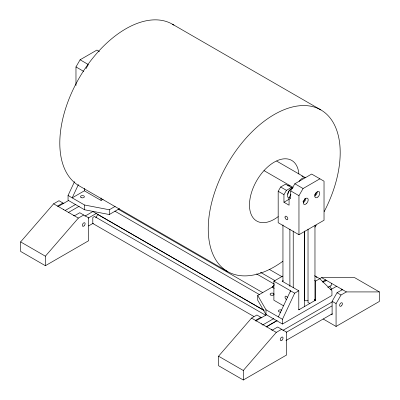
<?xml version="1.0" encoding="UTF-8"?>
<svg xmlns="http://www.w3.org/2000/svg" width="400" height="400" viewBox="0 0 400 400"><rect width="100%" height="100%" fill="white"/><g stroke="black" fill="none" stroke-linecap="round" stroke-linejoin="round"><path stroke-width="0.6" d="M78.41 184.54L72.175 197.865L84.38 190.815L101.04 200.435L101.04 197.975M273.19 286.54L257.725 295.465L257.725 300.23L265.975 314.51L282.465 324.035L331.945 295.465L331.945 290.705L319.74 278.705L314.545 275.705M265.975 314.51L265.975 309.75L257.725 295.465M282.465 324.035L282.465 319.275L294.67 293.18L298.795 290.8L298.795 309.845L315.62 300.135L315.62 281.09L314.545 280.465M342.42 289.63L337.06 292.725L332.11 301.295L332.11 314.82L331.06 314.21M336.07 326.435L336.07 303.585L341.02 295.015L346.38 291.92L379.365 291.92L379.365 301.44L336.07 326.435L323.16 318.985M266.385 326.94L277.24 320.55M304.515 306.54L304.59 231.675M119.56 208.595L109.285 214.525L84.545 209.765L68.055 200.245L68.055 195.48L74.545 181.605M278.345 316.89L290.55 290.8L290.55 292.03M75.97 85.52L75.97 66.93L80.095 59.785L96.915 50.075L99.495 51.56M85.985 68.63L88.34 64.55L80.095 59.785M95.78 217.87L97.74 214.47L264.05 310.485M290.92 194.36L289.065 197.575L290.7 198.52L290.715 190.91L294.835 183.77L311.66 174.055L324.03 181.195L324.03 220.24L298.96 234.715L278.18 222.715L278.18 191.29L280.655 187.005L285.6 184.15L291.375 187.48A7.935 4.58 -60 0 0 291.905 188.245M289.065 197.575L289.065 205.195L283.95 202.24L283.95 194.625L286.425 190.34L291.375 187.48M298.96 234.715L298.96 195.67L303.085 188.53L319.905 178.815M74.405 215.81L79.765 212.72L88.67 217.86L88.67 240.715L45.375 265.71L20.635 251.425L20.635 241.905L53.62 203.815L58.98 200.72L63.93 203.575M45.375 265.71L45.375 256.19L78.36 218.1L83.72 215.005M272.325 330.1L277.685 327.01L286.59 332.15L286.59 355.005L243.295 380L218.555 365.715L218.555 356.195L251.54 318.105L256.9 315.01L261.85 317.865M243.295 380L243.295 370.48L276.28 332.39L281.64 329.295M274.34 284.99L272.16 287.135L274.28 288.36M57.58 206.1L62.94 203.005M68.77 200.385L57.985 206.615A1.165 0.675 60 0 1 58.57 206.67M65.135 210.5L75.92 204.27M68.42 212.47L79.205 206.24M101.04 200.435L103.135 199.225M84.925 216.155L93.015 211.485M88.225 218.115L96.315 213.445M68.055 195.48L84.545 205.005L109.285 209.765L115.165 206.37M88.555 225.94L92.87 223.45M283.95 202.24L289.285 199.16M283.565 305.81L273.89 300.23L273.89 281.185L282.795 276.045M283.19 280.575L282.135 281.185L298.795 290.8M315.62 281.09L321.64 277.635L354.625 277.635L379.365 291.92M255.5 320.39L260.86 317.295M322.38 281.775L325.595 279.92L325.595 281.15M255.905 320.88L266.69 314.655M322.77 282.28L326.005 280.41M262.515 325.08L273.84 318.54M327.76 287.41L331.535 285.23L331.32 283.205M266.34 326.735L276.585 320.82M330.505 289.69L331.585 289.07L329.9 286.155M330.625 289.735L336.555 286.31M282.845 330.42L332.455 301.78M286.145 332.385L331.98 305.925M285.935 340.52L332.31 313.745M309.93 303.42L308.03 302.61L308.03 229.11M308.05 300.735L304.685 300.735L304.685 230.975M92.865 211.545L264.035 310.37M172.43 24.22L320.87 109.92M276.685 161.11L305.36 177.665M301.825 175.995L302.875 176.6M294.835 183.77L303.085 188.53M263.985 170.61L293.205 187.48M75.97 66.93L83.7 71.39M290.715 190.91L298.96 195.67M280.655 187.005L286.425 190.34M278.18 191.29L283.95 194.625M321.64 277.635L346.38 291.92M337.06 292.725L341.02 295.015M332.11 301.295L336.07 303.585M269.17 269.3L282.125 276.785M314.545 299.51L315.62 300.135M260.395 272.25L274.975 280.67M273.89 281.185L294.67 293.18M256.565 273.905L274.385 284.195M227.57 271.52L79.13 185.82A93.3 53.865 -60 0 1 79.925 76.72A93.3 53.865 -60 0 1 173.985 25.175M118.095 209.135L262.8 292.685M114.805 211.105L259.515 294.65M265.975 309.75L282.465 319.275M265.61 315.255L94.445 216.43L92.81 217.55L92.795 223.095A1.165 0.675 -60 0 0 93.405 223.665M93.035 223.63L253.945 316.53M53.62 203.815L78.36 218.1M251.54 318.105L276.28 332.39M20.635 241.905L45.375 256.19M218.555 356.195L243.295 370.48M261.19 323.655L261.44 324.08M63.27 209.385L63.515 209.815M315.62 276.325L316.925 277.61M314.97 225.485L314.97 300.23M293.235 230.975L293.235 287.655M289.89 229.11L289.89 286.415M282.95 224.865L282.95 281.54M109.285 209.765L109.285 214.525M84.545 205.005L84.545 209.765M84.38 188.36L84.38 190.815M271.335 329.51A1.165 0.675 60 0 1 271.99 330.26M341.43 289.04A1.165 0.675 60 0 1 342.19 290.065M325.76 280.945A1.165 0.675 60 0 1 325.79 280.715M325.825 280.615A1.165 0.675 60 0 1 326.175 280.36M326.27 280.36A1.165 0.675 60 0 1 326.585 280.47M255.775 321.005A1.165 0.675 60 0 1 256.49 320.94M73.415 215.24A1.165 0.675 60 0 1 73.995 215.855M280.835 312.095A1.985 1.145 0 0 1 278.41 310.69A1.985 1.145 0 0 1 281.725 310.18M286.425 299.56A1.985 1.145 60 0 1 285.21 296.43A1.985 1.145 60 0 1 287.64 297.835M288.785 198.245A5.83 3.365 -60 0 1 288.13 192.875A5.83 3.365 -60 0 1 292.77 187.98M287.825 194.29A4.08 2.355 -60 0 1 290.715 189.29M289.65 185.505A7.935 4.58 -60 0 1 287.67 185.73M316.195 192.385A1.985 1.145 -60 0 1 314.43 194.97M304.605 198.66A1.985 1.145 -60 0 1 302.885 201.635M305.72 198.435A3.5 2.02 -60 0 1 303.25 202.72M317.27 191.765A3.5 2.02 -60 0 1 314.795 196.05M299.12 181.38A7.29 4.21 -60 0 1 304.835 177.65M314.63 299.75A1.165 0.675 0 0 1 314.63 300.705M299.785 309.275A1.165 0.675 0 0 1 298.66 309.45M278.195 216.625A34.99 20.2 -60 0 1 249.71 208.76A34.99 20.2 -60 0 1 271.46 163.925A34.99 20.2 -60 0 1 298.865 174.005M282.83 261.275A93.3 53.865 -60 0 1 208.99 216.995A93.3 53.865 -60 0 1 301.775 105.595A93.3 53.865 -60 0 1 324.175 211.64M316.295 225.1A93.3 53.865 -60 0 1 314.91 227.19M282.005 340.17A1.985 1.145 -60 0 0 282.635 337.1A1.985 1.145 -60 0 0 280.29 339.18A1.985 1.145 -60 0 0 282.005 340.17M341.38 305.89A1.985 1.145 -60 0 0 342.01 302.82A1.985 1.145 -60 0 0 339.665 304.9A1.985 1.145 -60 0 0 341.38 305.89M84.085 225.88A1.985 1.145 -60 0 0 84.715 222.81A1.985 1.145 -60 0 0 82.37 224.89A1.985 1.145 -60 0 0 84.085 225.88M81.41 197.71A1.985 1.145 0 0 0 84.385 196.72A1.985 1.145 0 0 0 81.41 195.73A1.985 1.145 0 0 0 81.41 197.71M270.675 295.04A1.985 1.145 0 0 0 273.99 294.525A1.985 1.145 0 0 0 271.565 293.125A1.985 1.145 0 0 0 270.675 295.04M285.025 217.145A1.985 1.145 60 0 0 287.125 219.76A1.985 1.145 60 0 0 287.125 216.955A1.985 1.145 60 0 0 285.025 217.145M306.365 203.68A3.5 2.02 -60 0 0 307.47 198.26A3.5 2.02 -60 0 0 303.335 201.93A3.5 2.02 -60 0 0 306.365 203.68M317.91 197.015A3.5 2.02 -60 0 0 319.015 191.595A3.5 2.02 -60 0 0 314.88 195.265A3.5 2.02 -60 0 0 317.91 197.015"/></g></svg>
